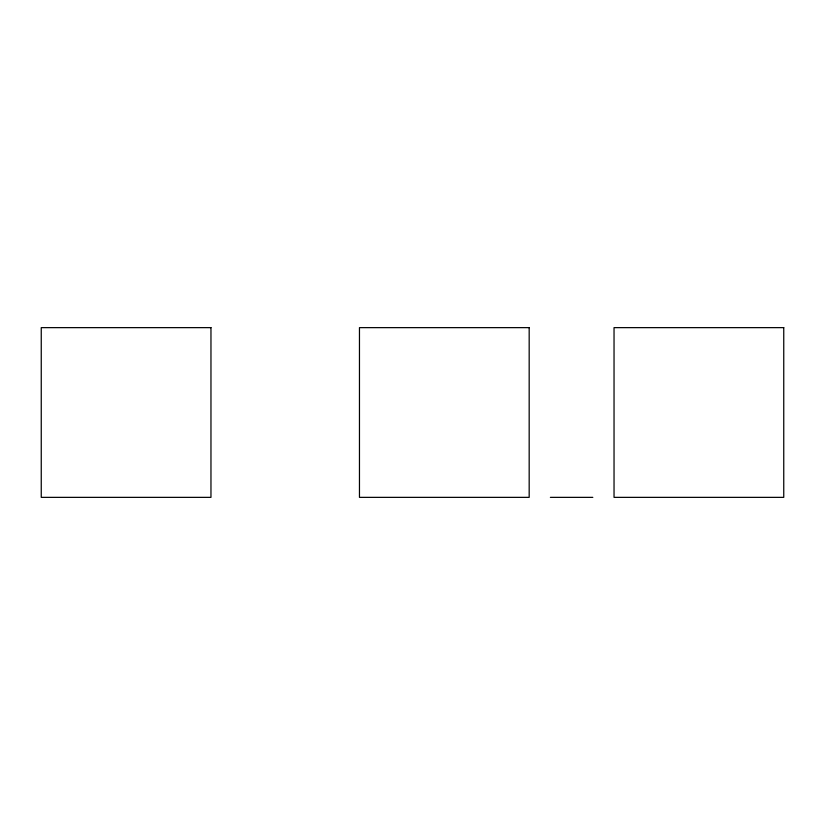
<?xml version="1.0" encoding="UTF-8"?>
<svg xmlns="http://www.w3.org/2000/svg" width="825" height="825" viewBox="0 0 825 825"><rect width="100%" height="100%" fill="white"/><g stroke="black" fill="none" stroke-linecap="round" stroke-linejoin="round"><path stroke-width="1.24" d="M550.388 497.362L592.824 497.362M210.963 327.638L41.25 327.638L41.25 497.362L210.963 497.362L210.963 327.638M529.176 327.638L359.463 327.638L359.463 497.362L529.176 497.362L529.176 327.638M783.75 327.638L614.037 327.638L614.037 497.362L783.75 497.362L783.75 327.638"/></g></svg>
